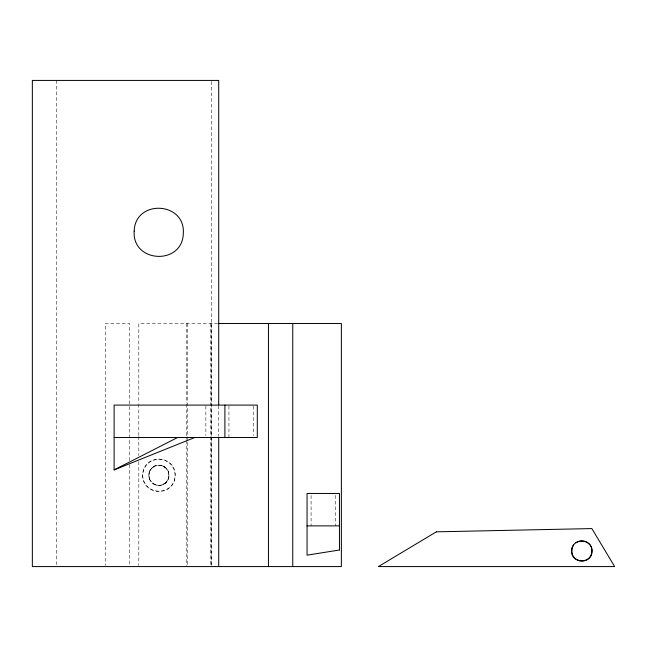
<?xml version="1.0" encoding="UTF-8"?>
<svg xmlns="http://www.w3.org/2000/svg" width="647" height="647" viewBox="0 0 647 647"><rect width="100%" height="100%" fill="white"/><g stroke="black" fill="none" stroke-linecap="round" stroke-linejoin="round"><path stroke-width="0.49" stroke-dasharray="3.23 2.43" d="M149.506 471.574L148.85 476.378A9.64 9.187 -90 0 0 150.072 480.244M150.072 470.353L152.595 467.401A11.007 10.489 -90 0 1 165.252 467.401L168.22 471.242L168.996 476.378A9.64 9.187 -90 0 1 167.775 480.244L165.252 483.204A11.007 10.489 90 0 1 152.595 483.196L150.072 480.244M166.085 482.46L168.341 479.031L168.996 474.219A9.64 9.187 -90 0 0 167.775 470.353L166.085 468.137M151.867 468.04L155.094 465.929M165.988 482.557L162.753 484.668M217.707 323.5L138.814 323.5L138.814 403.178M162.753 465.929L165.988 468.04M155.094 484.668L151.867 482.557M149.506 479.031L148.85 474.219A9.64 9.187 -90 0 1 150.072 470.353M335.413 495.424L335.413 525.874M311.102 495.424L311.102 525.874M253.252 406.081L253.252 435.544M228.949 406.081L228.949 437.509M218.71 405.871L218.71 436.191M211.739 323.5L211.739 566.578M211.351 81.433L211.351 565.567M210.607 323.451L210.607 566.554M205.851 406.081L205.851 435.544M187.428 323.5L187.428 565.567M186.296 323.451L186.296 403.146M186.296 404.14L186.296 439.459M186.296 440.453L186.296 565.543M138.814 404.189L138.814 435.455M138.814 436.466L138.814 455.625M138.814 461.683L138.814 565.567M129.578 460.64L129.578 323.451L105.275 323.451L105.275 565.543M129.578 464.659L129.578 565.543M56.661 80.422L56.661 565.567M165.252 483.196A11.007 10.489 -90 0 1 152.595 483.196M152.595 467.401A11.007 10.489 90 0 1 165.252 467.401M142.744 474.486C141.24 495.562 174.488 497.236 175.111 476.111C176.607 455.035 143.367 453.361 142.744 474.486M150.824 489.334A16.207 16.207 0 0 0 175.127 475.302A16.207 16.207 0 0 0 150.824 461.262A16.207 16.207 0 0 0 150.824 489.334M153.865 484.069A10.126 10.126 0 0 0 169.053 475.302A10.126 10.126 0 0 0 153.865 466.527A10.126 10.126 0 0 0 153.865 484.069"/><path stroke-width="0.97" d="M114.115 437.509L257.304 437.509L257.304 405.095L114.115 405.095L114.115 469.916L177.569 437.509M114.115 469.916L194.763 437.509M218.427 323.5L341.373 323.5L341.373 566.578L32.35 566.578L32.35 80.422L218.71 80.422L218.71 404.86M307.05 525.874L339.457 525.874M292.759 323.5L292.759 566.578M268.456 323.5L268.456 566.578M224.897 405.095L224.897 437.509M218.71 437.202L218.71 566.578M575.862 542.793A10.126 10.126 0 0 1 591.754 548.939A10.126 10.126 0 0 1 579.566 560.852A10.126 10.126 0 0 1 573.792 544.823M134.188 231.06C131.891 263.062 182.341 265.626 183.311 233.567C185.616 201.565 135.158 199.001 134.188 231.06M571.722 550.371C570.314 563.391 591.779 564.653 591.948 551.592C593.356 538.571 571.891 537.301 571.722 550.371M436.321 531.834L378.422 566.578L614.65 566.578L591.851 528.575L436.321 531.834M339.457 550.007L307.05 555.158L307.05 493.459L339.457 493.459L339.457 550.007"/></g></svg>
